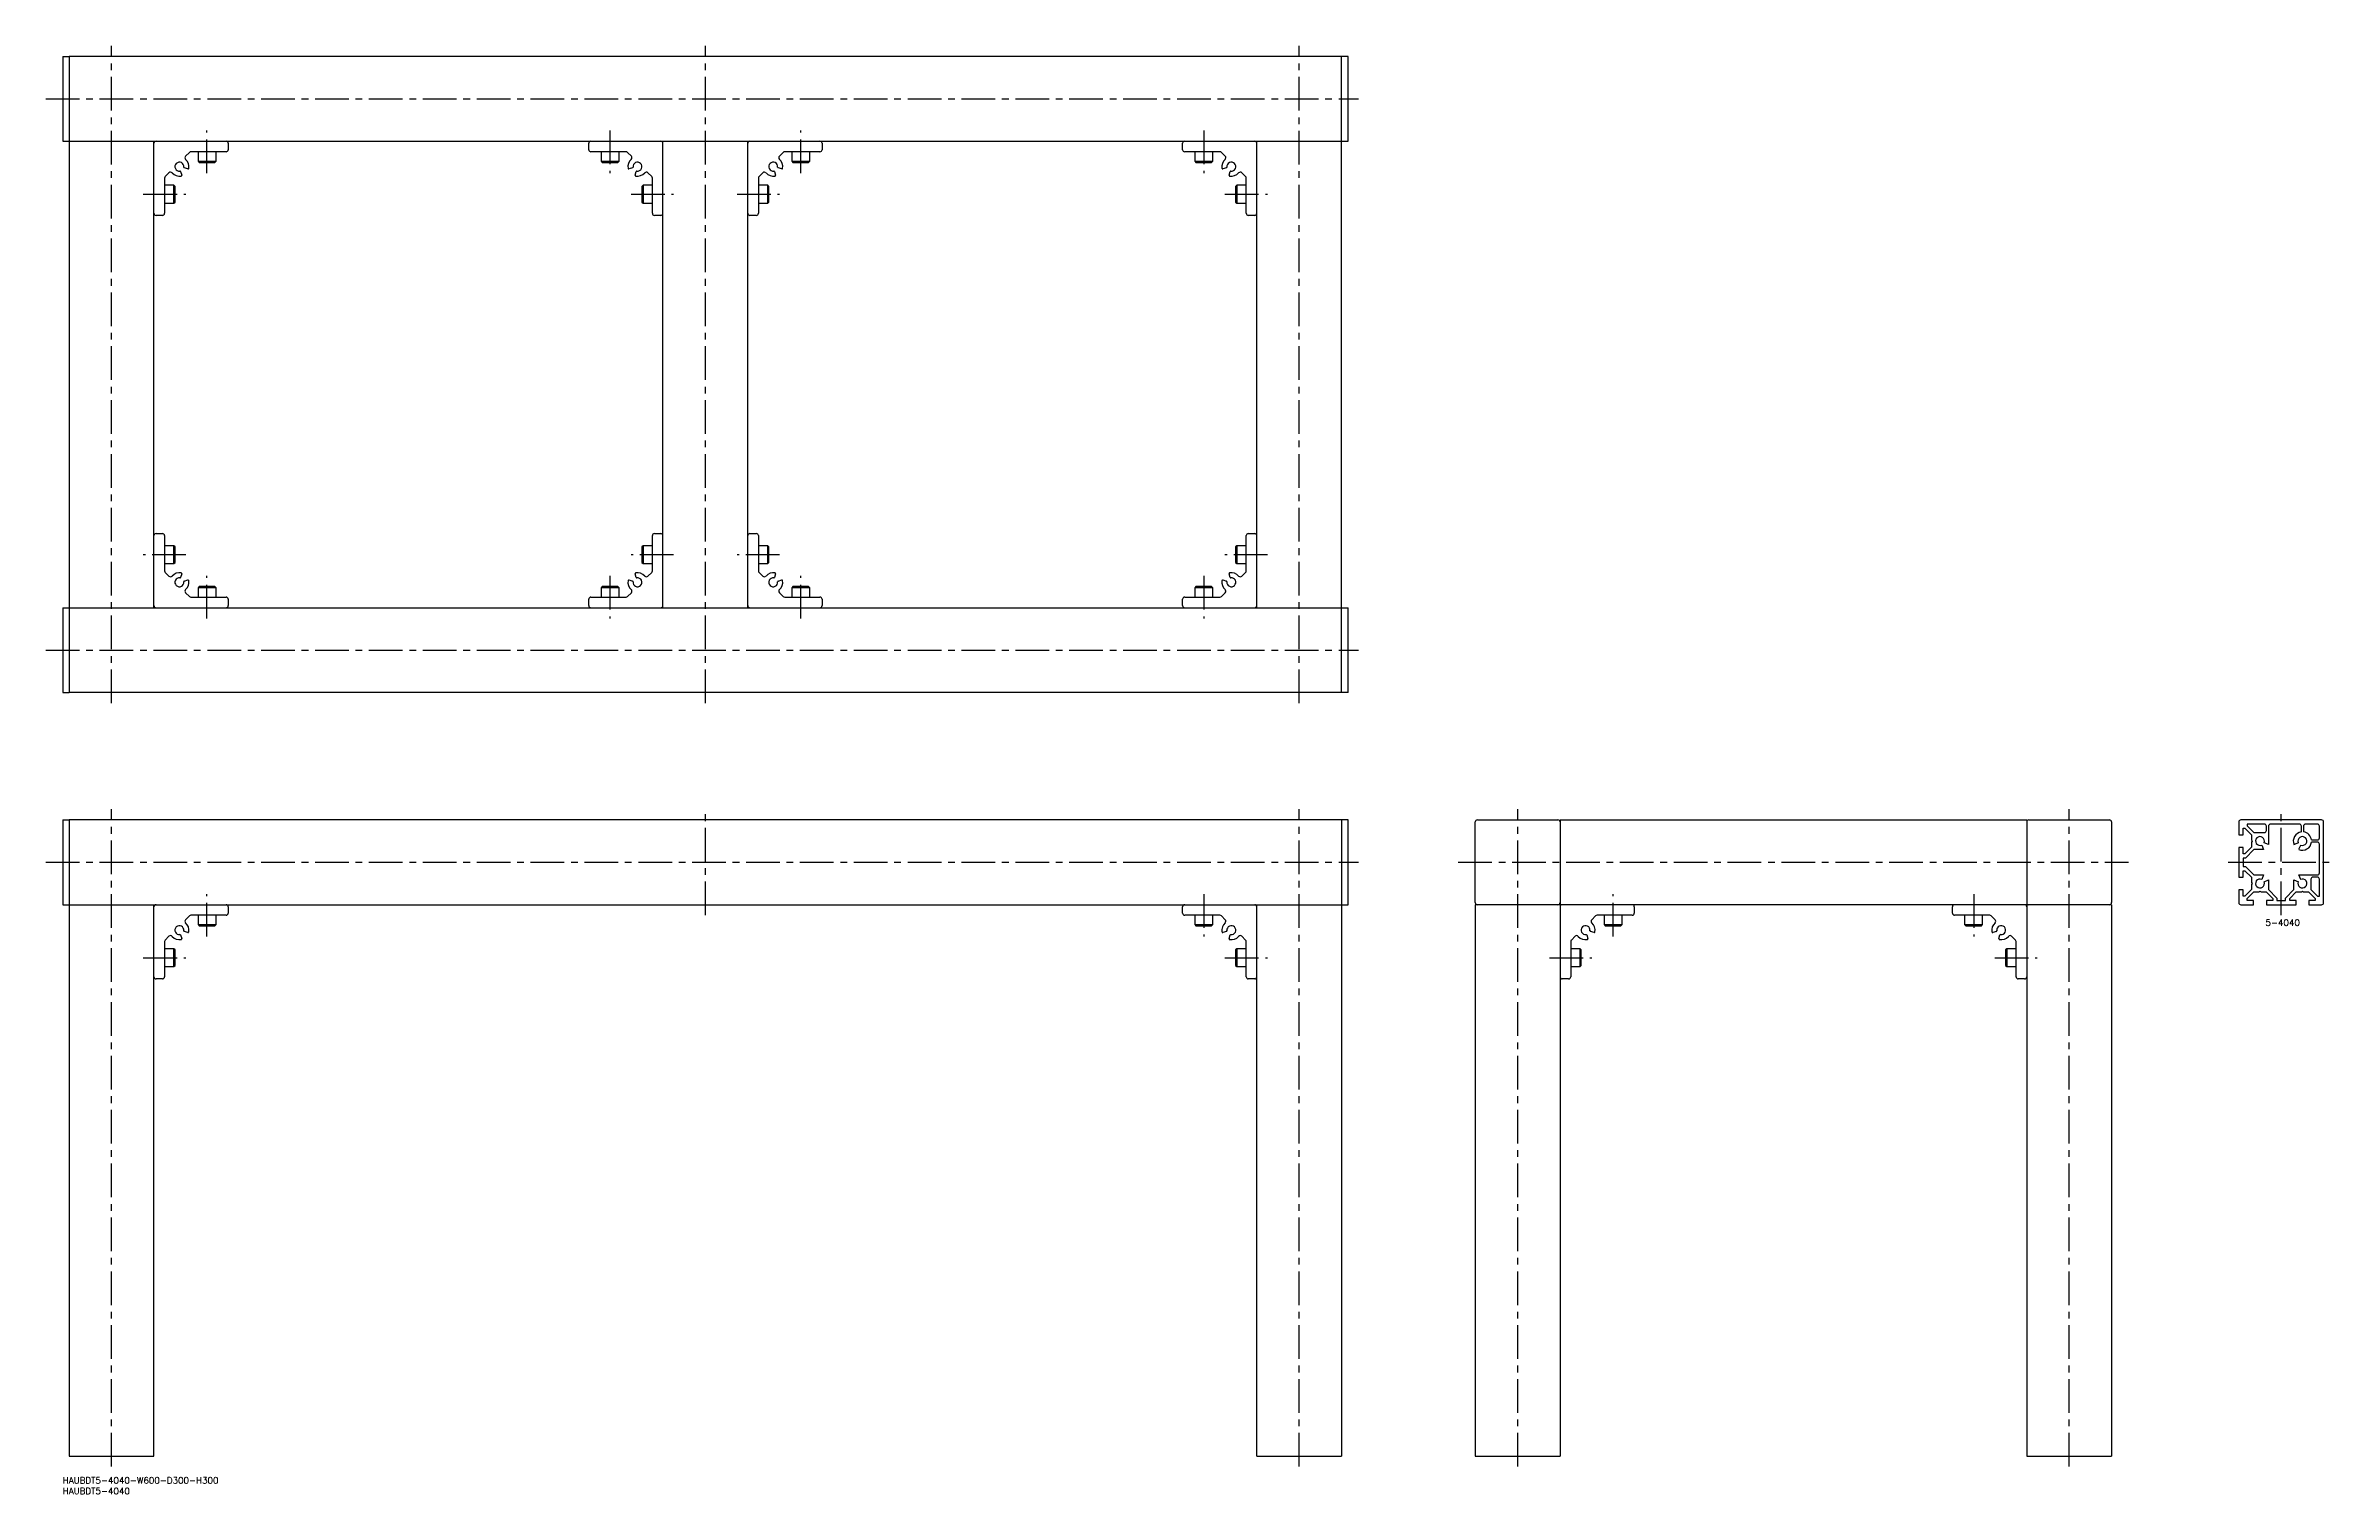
# Model space of a CAD drawing. Extents: x -8 to 1071, y -8 to 675.
import ezdxf

# ---------------------------------------------------------------- set-up
doc = ezdxf.new("R2010")
doc.units = 0
doc.header["$LTSCALE"] = 0.5
doc.linetypes.add('CENTER', pattern=[50.8, 31.75, -6.35, 6.35, -6.35])
for name, color, linetype in [('MSM_CENTER', 1, 'CENTER'), ('MSM_CONTINUOUS', 7, 'CONTINUOUS'), ('MSM_PART_NUMBER', 7, 'CONTINUOUS')]:
    doc.layers.add(name, color=color, linetype=linetype)
doc.styles.get("Standard").update_dxf_attribs({"font": 'txt.shx', "height": 3, "bigfont": 'bigfont.shx'})

# ---------------------------------------------------------------- blocks, each defined once
blk = doc.blocks.new('*U8')
at = {"layer": 'MSM_PART_NUMBER'}
blk.add_text('HAUBDT5-4040-W600-D300-H300', height=3, dxfattribs=at).set_placement((0, -3))
blk = doc.blocks.new('*U9')
at = {"layer": 'MSM_PART_NUMBER'}
blk.add_text('HAUBDT5-4040', height=3, dxfattribs=at).set_placement((0, -8))
blk = doc.blocks.new('*U10')
at = {"layer": 'MSM_PART_NUMBER'}
blk.add_text('5-4040', height=3, dxfattribs=at).set_placement((1038.6, 260))

msp = doc.modelspace()

# ---------------------------------------------------------------- linework, layer by layer
at = {"layer": 'MSM_CENTER'}
for p, q in [((23, 365), (23, 675)), ((303, 365), (303, 675)), ((583, 365), (583, 675)), ((-8, 650), (611, 650)), ((68, 615), (68, 635)), ((258, 635), (258, 615)), ((348, 615), (348, 635)), ((538, 635), (538, 615)), ((38, 605), (58, 605)), ((268, 605), (288, 605)), ((318, 605), (338, 605)), ((548, 605), (568, 605)), ((58, 435), (38, 435)), ((288, 435), (268, 435)), ((338, 435), (318, 435)), ((568, 435), (548, 435)), ((68, 405), (68, 425)), ((258, 425), (258, 405)), ((348, 405), (348, 425)), ((538, 425), (538, 405)), ((-8, 390), (611, 390)), ((23, 5), (23, 315)), ((303, 265), (303, 315)), ((583, 5), (583, 315)), ((686, 5), (686, 315)), ((946, 5), (946, 315)), ((1046, 265), (1046, 315)), ((-8, 290), (611, 290)), ((658, 290), (974, 290)), ((1021, 290), (1071, 290)), ((68, 255), (68, 275)), ((538, 275), (538, 255)), ((731, 255), (731, 275)), ((901, 275), (901, 255)), ((38, 245), (58, 245)), ((548, 245), (568, 245)), ((701, 245), (721, 245)), ((911, 245), (931, 245))]:
    msp.add_line(p, q, dxfattribs=at)
at = {"layer": 'MSM_CONTINUOUS'}
for p, q in [((0, 670), (3, 670)), ((0, 670), (0, 630)), ((3, 670), (3, 370)), ((606, 670), (3, 670)), ((603, 370), (603, 670)), ((606, 630), (606, 670)), ((0, 630), (606, 630)), ((43, 410), (43, 630)), ((78, 629), (78, 626)), ((248, 626), (248, 629)), ((283, 410), (283, 630)), ((323, 410), (323, 630)), ((358, 629), (358, 626)), ((528, 626), (528, 629)), ((563, 410), (563, 630)), ((50.1, 615.1), (48.3, 613.3)), ((55.6, 615.7), (56.1, 614)), ((59, 616.9), (57.3, 617.4)), ((59.7, 624.7), (57.9, 622.9)), ((77, 625), (60.4, 625)), ((63.8, 625), (63.8, 620.6)), ((63.8, 620.6), (64.3, 620)), ((63.8, 620.6), (72.3, 620.6)), ((64.3, 620), (71.7, 620)), ((71.7, 620), (72.3, 620.6)), ((72.3, 620.6), (72.3, 625)), ((265.6, 625), (249, 625)), ((253.8, 625), (253.8, 620.6)), ((253.8, 620.6), (254.3, 620)), ((253.8, 620.6), (262.3, 620.6)), ((254.3, 620), (261.7, 620)), ((261.7, 620), (262.3, 620.6)), ((262.3, 620.6), (262.3, 625)), ((268.1, 622.9), (266.3, 624.7)), ((268.7, 617.4), (267, 616.9)), ((269.9, 614), (270.4, 615.7)), ((277.7, 613.3), (275.9, 615.1)), ((330.1, 615.1), (328.3, 613.3)), ((335.6, 615.7), (336.1, 614)), ((339, 616.9), (337.3, 617.4)), ((339.7, 624.7), (337.9, 622.9)), ((357, 625), (340.4, 625)), ((343.8, 625), (343.8, 620.6)), ((343.8, 620.6), (344.3, 620)), ((343.8, 620.6), (352.3, 620.6)), ((344.3, 620), (351.7, 620)), ((351.7, 620), (352.3, 620.6)), ((352.3, 620.6), (352.3, 625)), ((545.6, 625), (529, 625)), ((533.8, 625), (533.8, 620.6)), ((533.8, 620.6), (534.3, 620)), ((533.8, 620.6), (542.2, 620.6)), ((534.3, 620), (541.7, 620)), ((541.7, 620), (542.2, 620.6)), ((542.2, 620.6), (542.2, 625)), ((548.1, 622.9), (546.3, 624.7)), ((548.7, 617.4), (547, 616.9)), ((549.9, 614), (550.4, 615.7)), ((557.7, 613.3), (555.9, 615.1)), ((48, 612.6), (48, 596)), ((52.4, 609.2), (48, 609.2)), ((53, 608.7), (52.4, 609.2)), ((52.4, 600.8), (52.4, 609.2)), ((53, 601.3), (53, 608.7)), ((273.6, 609.2), (273, 608.7)), ((273, 608.7), (273, 601.3)), ((278, 609.2), (273.6, 609.2)), ((273.6, 609.2), (273.6, 600.8)), ((278, 596), (278, 612.6)), ((328, 612.6), (328, 596)), ((332.4, 609.2), (328, 609.2)), ((333, 608.7), (332.4, 609.2)), ((332.4, 600.8), (332.4, 609.2)), ((333, 601.3), (333, 608.7)), ((553.6, 609.2), (553, 608.7)), ((553, 608.7), (553, 601.3)), ((558, 609.2), (553.6, 609.2)), ((553.6, 609.2), (553.6, 600.8)), ((558, 596), (558, 612.6)), ((47, 595), (44, 595)), ((48, 600.8), (52.4, 600.8)), ((52.4, 600.8), (53, 601.3)), ((273, 601.3), (273.6, 600.8)), ((273.6, 600.8), (278, 600.8)), ((282, 595), (279, 595)), ((327, 595), (324, 595)), ((328, 600.8), (332.4, 600.8)), ((332.4, 600.8), (333, 601.3)), ((553, 601.3), (553.6, 600.8)), ((553.6, 600.8), (558, 600.8)), ((562, 595), (559, 595)), ((44, 445), (47, 445)), ((48, 444), (48, 427.4)), ((278, 427.4), (278, 444)), ((279, 445), (282, 445)), ((324, 445), (327, 445)), ((328, 444), (328, 427.4)), ((558, 427.4), (558, 444)), ((559, 445), (562, 445)), ((52.4, 439.2), (48, 439.2)), ((53, 438.7), (52.4, 439.2)), ((52.4, 430.8), (52.4, 439.2)), ((53, 431.3), (53, 438.7)), ((273.6, 439.2), (273, 438.7)), ((273, 438.7), (273, 431.3)), ((278, 439.2), (273.6, 439.2)), ((273.6, 439.2), (273.6, 430.8)), ((332.4, 439.2), (328, 439.2)), ((333, 438.7), (332.4, 439.2)), ((332.4, 430.8), (332.4, 439.2)), ((333, 431.3), (333, 438.7)), ((553.6, 439.2), (553, 438.7)), ((553, 438.7), (553, 431.3)), ((558, 439.2), (553.6, 439.2)), ((553.6, 439.2), (553.6, 430.8)), ((48, 430.8), (52.4, 430.8)), ((48.3, 426.7), (50.1, 424.9)), ((52.4, 430.8), (53, 431.3)), ((56.1, 426), (55.6, 424.3)), ((57.3, 422.6), (59, 423.1)), ((267, 423.1), (268.7, 422.6)), ((270.4, 424.3), (269.9, 426)), ((273, 431.3), (273.6, 430.8)), ((273.6, 430.8), (278, 430.8)), ((275.9, 424.9), (277.7, 426.7)), ((328, 430.8), (332.4, 430.8)), ((328.3, 426.7), (330.1, 424.9)), ((332.4, 430.8), (333, 431.3)), ((336.1, 426), (335.6, 424.3)), ((337.3, 422.6), (339, 423.1)), ((547, 423.1), (548.7, 422.6)), ((550.4, 424.3), (549.9, 426)), ((553, 431.3), (553.6, 430.8)), ((553.6, 430.8), (558, 430.8)), ((555.9, 424.9), (557.7, 426.7)), ((57.9, 417.1), (59.7, 415.3)), ((60.4, 415), (77, 415)), ((64.3, 420), (63.8, 419.4)), ((63.8, 419.4), (63.8, 415)), ((72.3, 419.4), (63.8, 419.4)), ((71.7, 420), (64.3, 420)), ((72.3, 419.4), (71.7, 420)), ((72.3, 415), (72.3, 419.4)), ((78, 414), (78, 411)), ((248, 411), (248, 414)), ((249, 415), (265.6, 415)), ((254.3, 420), (253.8, 419.4)), ((253.8, 419.4), (253.8, 415)), ((262.3, 419.4), (253.8, 419.4)), ((261.7, 420), (254.3, 420)), ((262.3, 419.4), (261.7, 420)), ((262.3, 415), (262.3, 419.4)), ((266.3, 415.3), (268.1, 417.1)), ((337.9, 417.1), (339.7, 415.3)), ((340.4, 415), (357, 415)), ((344.3, 420), (343.8, 419.4)), ((343.8, 419.4), (343.8, 415)), ((352.3, 419.4), (343.8, 419.4)), ((351.7, 420), (344.3, 420)), ((352.3, 419.4), (351.7, 420)), ((352.3, 415), (352.3, 419.4)), ((358, 414), (358, 411)), ((528, 411), (528, 414)), ((529, 415), (545.6, 415)), ((534.3, 420), (533.8, 419.4)), ((533.8, 419.4), (533.8, 415)), ((542.2, 419.4), (533.8, 419.4)), ((541.7, 420), (534.3, 420)), ((542.2, 419.4), (541.7, 420)), ((542.2, 415), (542.2, 419.4)), ((546.3, 415.3), (548.1, 417.1)), ((0, 410), (606, 410)), ((0, 410), (0, 370)), ((606, 370), (606, 410)), ((0, 370), (3, 370)), ((606, 370), (3, 370)), ((0, 310), (3, 310)), ((0, 310), (0, 270)), ((606, 310), (3, 310)), ((3, 310), (3, 10)), ((603, 310), (603, 10)), ((606, 270), (606, 310)), ((666, 271), (666, 309)), ((667, 310), (705, 310)), ((706, 310), (706, 10)), ((706, 310), (926, 310)), ((926, 310), (926, 10)), ((927, 310), (965, 310)), ((966, 309), (966, 271)), ((1026, 309), (1026, 303)), ((1026, 303), (1028, 303)), ((1065, 310), (1027, 310)), ((1028, 303), (1028, 306)), ((1028, 306), (1028.9, 306)), ((1028.9, 306), (1032, 302.9)), ((1030, 308), (1030, 307.1)), ((1038, 308), (1030, 308)), ((1030, 307.1), (1033.1, 304)), ((1032, 302.9), (1032, 300.5)), ((1033.1, 304), (1038, 304)), ((1039, 305), (1039, 307)), ((1040, 307), (1040, 298.3)), ((1054.5, 308), (1041, 308)), ((1055.5, 304.3), (1055.5, 307)), ((1056.5, 307), (1056.5, 304.3)), ((1063, 308), (1057.5, 308)), ((1064, 301.5), (1064, 307)), ((1066, 271), (1066, 309)), ((1028, 297), (1026, 297)), ((1026, 297), (1026, 283)), ((1028, 294), (1028, 297)), ((1028.9, 294), (1028, 294)), ((1028, 292), (1028, 288)), ((1029.1, 292), (1028, 292)), ((1032, 297.1), (1028.9, 294)), ((1033.1, 296), (1029.1, 292)), ((1032, 300.5), (1032.3, 300)), ((1032.3, 300), (1032, 299.5)), ((1032, 299.5), (1032, 297.1)), ((1037.7, 296), (1033.1, 296)), ((1036.8, 298.1), (1037.7, 296)), ((1040, 298.3), (1037.9, 299.2)), ((1054.1, 299.2), (1052.1, 298.3)), ((1054.3, 296.1), (1055.2, 298.1)), ((1060.3, 300.5), (1063, 300.5)), ((1063, 299.5), (1060.3, 299.5)), ((1064, 285), (1064, 298.5)), ((1026, 283), (1028, 283)), ((1028, 288), (1029.1, 288)), ((1028, 283), (1028, 286)), ((1028, 286), (1028.9, 286)), ((1028.9, 286), (1032, 282.9)), ((1029.1, 288), (1033.1, 284)), ((1032, 282.9), (1032, 280.5)), ((1033.1, 284), (1037.7, 284)), ((1037.7, 284), (1036.8, 281.9)), ((1037.9, 280.8), (1040, 281.7)), ((1040, 281.7), (1040, 277.1)), ((1052, 281.7), (1054.1, 280.8)), ((1052, 277.1), (1052, 281.7)), ((1054.3, 284), (1063, 284)), ((1055.2, 281.9), (1054.3, 284)), ((1060, 282), (1060, 277.1)), ((1063, 283), (1061, 283)), ((1064, 274), (1064, 282)), ((0, 270), (606, 270)), ((43, 10), (43, 270)), ((563, 10), (563, 270)), ((966, 270), (666, 270)), ((666, 270), (666, 10)), ((966, 270), (966, 10)), ((1028, 277), (1026, 277)), ((1026, 277), (1026, 271)), ((1027, 270), (1033, 270)), ((1028, 274), (1028, 277)), ((1028.9, 274), (1028, 274)), ((1032, 277.1), (1028.9, 274)), ((1030, 272.9), (1033.1, 276)), ((1030, 272), (1030, 272.9)), ((1033, 272), (1030, 272)), ((1032, 280.5), (1032.3, 280)), ((1032.3, 280), (1032, 279.5)), ((1032, 279.5), (1032, 277.1)), ((1033, 270), (1033, 272)), ((1033.1, 276), (1035.5, 276)), ((1035.5, 276), (1036, 276.3)), ((1036, 276.3), (1036.5, 276)), ((1036.5, 276), (1038.9, 276)), ((1038.9, 276), (1042, 272.9)), ((1042, 272), (1039, 272)), ((1039, 272), (1039, 270)), ((1039, 270), (1053, 270)), ((1040, 277.1), (1044, 273.1)), ((1042, 272.9), (1042, 272)), ((1044, 273.1), (1044, 272)), ((1044, 272), (1048, 272)), ((1048, 273.1), (1052, 277.1)), ((1048, 272), (1048, 273.1)), ((1050, 272.9), (1053.1, 276)), ((1050, 272), (1050, 272.9)), ((1053, 272), (1050, 272)), ((1053, 270), (1053, 272)), ((1053.1, 276), (1055.5, 276)), ((1055.5, 276), (1056, 276.3)), ((1056, 276.3), (1056.5, 276)), ((1056.5, 276), (1058.9, 276)), ((1058.9, 276), (1062, 272.9)), ((1062, 272), (1059, 272)), ((1059, 272), (1059, 270)), ((1059, 270), (1065, 270)), ((1060, 277.1), (1063.1, 274)), ((1062, 272.9), (1062, 272)), ((1063.1, 274), (1064, 274)), ((59.7, 264.7), (57.9, 262.9)), ((77, 265), (60.4, 265)), ((63.8, 265), (63.8, 260.6)), ((63.8, 260.6), (64.3, 260)), ((63.8, 260.6), (72.3, 260.6)), ((64.3, 260), (71.7, 260)), ((71.7, 260), (72.3, 260.6)), ((72.3, 260.6), (72.3, 265)), ((78, 269), (78, 266)), ((528, 266), (528, 269)), ((545.6, 265), (529, 265)), ((533.8, 265), (533.8, 260.6)), ((533.8, 260.6), (534.3, 260)), ((533.8, 260.6), (542.2, 260.6)), ((534.3, 260), (541.7, 260)), ((541.7, 260), (542.2, 260.6)), ((542.2, 260.6), (542.2, 265)), ((548.1, 262.9), (546.3, 264.7)), ((722.7, 264.7), (720.9, 262.9)), ((740, 265), (723.4, 265)), ((726.8, 265), (726.8, 260.6)), ((726.8, 260.6), (727.3, 260)), ((726.8, 260.6), (735.2, 260.6)), ((727.3, 260), (734.7, 260)), ((734.7, 260), (735.2, 260.6)), ((735.2, 260.6), (735.2, 265)), ((741, 269), (741, 266)), ((891, 266), (891, 269)), ((908.6, 265), (892, 265)), ((896.7, 265), (896.7, 260.6)), ((896.7, 260.6), (897.3, 260)), ((896.7, 260.6), (905.2, 260.6)), ((897.3, 260), (904.7, 260)), ((904.7, 260), (905.2, 260.6)), ((905.2, 260.6), (905.2, 265)), ((911.1, 262.9), (909.3, 264.7)), ((48, 252.6), (48, 236)), ((52.4, 249.2), (48, 249.2)), ((50.1, 255.1), (48.3, 253.3)), ((53, 248.7), (52.4, 249.2)), ((52.4, 240.8), (52.4, 249.2)), ((53, 241.3), (53, 248.7)), ((55.6, 255.7), (56.1, 254)), ((59, 256.9), (57.3, 257.4)), ((548.7, 257.4), (547, 256.9)), ((549.9, 254), (550.4, 255.7)), ((553.6, 249.2), (553, 248.7)), ((553, 248.7), (553, 241.3)), ((558, 249.2), (553.6, 249.2)), ((553.6, 249.2), (553.6, 240.8)), ((557.7, 253.3), (555.9, 255.1)), ((558, 236), (558, 252.6)), ((711, 252.6), (711, 236)), ((715.4, 249.2), (711, 249.2)), ((713.1, 255.1), (711.3, 253.3)), ((716, 248.7), (715.4, 249.2)), ((715.4, 240.8), (715.4, 249.2)), ((716, 241.3), (716, 248.7)), ((718.6, 255.7), (719.1, 254)), ((722, 256.9), (720.3, 257.4)), ((911.7, 257.4), (910, 256.9)), ((912.9, 254), (913.4, 255.7)), ((916.6, 249.2), (916, 248.7)), ((916, 248.7), (916, 241.3)), ((921, 249.2), (916.6, 249.2)), ((916.6, 249.2), (916.6, 240.8)), ((920.7, 253.3), (918.9, 255.1)), ((921, 236), (921, 252.6)), ((48, 240.8), (52.4, 240.8)), ((52.4, 240.8), (53, 241.3)), ((553, 241.3), (553.6, 240.8)), ((553.6, 240.8), (558, 240.8)), ((711, 240.8), (715.4, 240.8)), ((715.4, 240.8), (716, 241.3)), ((916, 241.3), (916.6, 240.8)), ((916.6, 240.8), (921, 240.8)), ((47, 235), (44, 235)), ((562, 235), (559, 235)), ((710, 235), (707, 235)), ((925, 235), (922, 235)), ((3, 10), (43, 10)), ((563, 10), (603, 10)), ((666, 10), (706, 10)), ((926, 10), (966, 10))]:
    msp.add_line(p, q, dxfattribs=at)
for centre, radius, start, end in [((44, 629), 1, 90, 180), ((77, 629), 1, 0, 90), ((77, 626), 1, 270, 0), ((249, 629), 1, 90, 180), ((249, 626), 1, 180, 270), ((282, 629), 1, 0, 90), ((324, 629), 1, 90, 180), ((357, 629), 1, 0, 90), ((357, 626), 1, 270, 0), ((529, 629), 1, 90, 180), ((529, 626), 1, 180, 270), ((562, 629), 1, 0, 90), ((50.8, 614.4), 1, 40.6809, 135), ((55, 618), 4.5, 220.6809, 280.904), ((55, 618), 2.1, 352.1808, 277.8192), ((55.3, 615.6), 0.3, 15, 97.8192), ((57.4, 617.7), 0.3, 172.1808, 255), ((58.6, 622.2), 1, 135, 229.3191), ((55, 618), 4.5, 349.096, 49.3191), ((59.1, 617.2), 0.3, 255, 349.0961), ((60.4, 624), 1, 90, 135), ((265.6, 624), 1, 45, 90), ((271, 618), 4.5, 130.6809, 190.904), ((266.9, 617.2), 0.3, 190.904, 285), ((267.4, 622.2), 1, 310.6809, 45), ((268.6, 617.7), 0.3, 285, 7.8192), ((271, 618), 2.1, 262.1808, 187.8192), ((271, 618), 4.5, 259.096, 319.3191), ((270.7, 615.6), 0.3, 82.1808, 165), ((275.2, 614.4), 1, 45, 139.3191), ((330.8, 614.4), 1, 40.6809, 135), ((335, 618), 4.5, 220.6809, 280.904), ((335, 618), 2.1, 352.1808, 277.8192), ((335.3, 615.6), 0.3, 15, 97.8192), ((337.4, 617.7), 0.3, 172.1808, 255), ((338.6, 622.2), 1, 135, 229.3191), ((335, 618), 4.5, 349.096, 49.3191), ((339.1, 617.2), 0.3, 255, 349.0961), ((340.4, 624), 1, 90, 135), ((545.6, 624), 1, 45, 90), ((551, 618), 4.5, 130.6809, 190.904), ((546.9, 617.2), 0.3, 190.904, 285), ((547.4, 622.2), 1, 310.6809, 45), ((548.6, 617.7), 0.3, 285, 7.8192), ((551, 618), 2.1, 262.1808, 187.8192), ((551, 618), 4.5, 259.096, 319.3191), ((550.7, 615.6), 0.3, 82.1808, 165), ((555.2, 614.4), 1, 45, 139.3191), ((49, 612.6), 1, 135, 180), ((55.8, 613.9), 0.3, 280.904, 15), ((270.2, 613.9), 0.3, 165, 259.0961), ((277, 612.6), 1, 0, 45), ((329, 612.6), 1, 135, 180), ((335.8, 613.9), 0.3, 280.904, 15), ((550.2, 613.9), 0.3, 165, 259.0961), ((557, 612.6), 1, 0, 45), ((44, 596), 1, 180, 270), ((47, 596), 1, 270, 0), ((279, 596), 1, 180, 270), ((282, 596), 1, 270, 0), ((324, 596), 1, 180, 270), ((327, 596), 1, 270, 0), ((559, 596), 1, 180, 270), ((562, 596), 1, 270, 0), ((44, 444), 1, 90, 180), ((47, 444), 1, 0, 90), ((279, 444), 1, 90, 180), ((282, 444), 1, 0, 90), ((324, 444), 1, 90, 180), ((327, 444), 1, 0, 90), ((559, 444), 1, 90, 180), ((562, 444), 1, 0, 90), ((49, 427.4), 1, 180, 225), ((50.8, 425.6), 1, 225, 319.3191), ((55, 422), 4.5, 79.096, 139.3191), ((55, 422), 2.1, 82.1808, 7.8192), ((55.3, 424.4), 0.3, 262.1808, 345), ((55.8, 426.1), 0.3, 345, 79.0961), ((57.4, 422.3), 0.3, 105, 187.8192), ((55, 422), 4.5, 310.6809, 10.904), ((59.1, 422.8), 0.3, 10.904, 105), ((271, 422), 4.5, 169.096, 229.3191), ((266.9, 422.8), 0.3, 75, 169.0961), ((268.6, 422.3), 0.3, 352.1808, 75), ((271, 422), 2.1, 172.1808, 97.8192), ((270.2, 426.1), 0.3, 100.904, 195), ((271, 422), 4.5, 40.6809, 100.904), ((270.7, 424.4), 0.3, 195, 277.8192), ((275.2, 425.6), 1, 220.6809, 315), ((277, 427.4), 1, 315, 0), ((329, 427.4), 1, 180, 225), ((330.8, 425.6), 1, 225, 319.3191), ((335, 422), 4.5, 79.096, 139.3191), ((335, 422), 2.1, 82.1808, 7.8192), ((335.3, 424.4), 0.3, 262.1808, 345), ((335.8, 426.1), 0.3, 345, 79.0961), ((337.4, 422.3), 0.3, 105, 187.8192), ((335, 422), 4.5, 310.6809, 10.904), ((339.1, 422.8), 0.3, 10.904, 105), ((551, 422), 4.5, 169.096, 229.3191), ((546.9, 422.8), 0.3, 75, 169.0961), ((548.6, 422.3), 0.3, 352.1808, 75), ((551, 422), 2.1, 172.1808, 97.8192), ((550.2, 426.1), 0.3, 100.904, 195), ((551, 422), 4.5, 40.6809, 100.904), ((550.7, 424.4), 0.3, 195, 277.8192), ((555.2, 425.6), 1, 220.6809, 315), ((557, 427.4), 1, 315, 0), ((44, 411), 1, 180, 270), ((58.6, 417.8), 1, 130.6809, 225), ((60.4, 416), 1, 225, 270), ((77, 414), 1, 0, 90), ((77, 411), 1, 270, 0), ((249, 414), 1, 90, 180), ((249, 411), 1, 180, 270), ((265.6, 416), 1, 270, 315), ((267.4, 417.8), 1, 315, 49.3191), ((282, 411), 1, 270, 0), ((324, 411), 1, 180, 270), ((338.6, 417.8), 1, 130.6809, 225), ((340.4, 416), 1, 225, 270), ((357, 414), 1, 0, 90), ((357, 411), 1, 270, 0), ((529, 414), 1, 90, 180), ((529, 411), 1, 180, 270), ((545.6, 416), 1, 270, 315), ((547.4, 417.8), 1, 315, 49.3191), ((562, 411), 1, 270, 0), ((667, 309), 1, 90, 180), ((705, 309), 1, 0, 90), ((927, 309), 1, 90, 180), ((965, 309), 1, 0, 90), ((1027, 309), 1, 90, 180), ((1038, 307), 1, 0, 90), ((1038, 305), 1, 270, 0), ((1041, 307), 1, 90, 180), ((1056, 300), 4.3, 96.6774, 203.5), ((1054.5, 307), 1, 0, 90), ((1057.5, 307), 1, 90, 180), ((1056, 300), 4.3, 6.6774, 83.3226), ((1063, 307), 1, 0, 90), ((1065, 309), 1, 0, 90), ((1036, 300), 2.1, 336.5, 293.5), ((1056, 300), 2.1, 246.5, 203.5), ((1056, 300), 4.3, 246.5, 353.3226), ((1063, 301.5), 1, 270, 0), ((1063, 298.5), 1, 0, 90), ((1036, 280), 2.1, 66.5, 23.5), ((1056, 280), 2.1, 156.5, 113.5), ((1061, 282), 1, 90, 180), ((1063, 285), 1, 270, 0), ((1063, 282), 1, 0, 90), ((44, 269), 1, 90, 180), ((77, 269), 1, 0, 90), ((529, 269), 1, 90, 180), ((562, 269), 1, 0, 90), ((667, 271), 1, 180, 270), ((705, 271), 1, 270, 0), ((707, 269), 1, 90, 180), ((740, 269), 1, 0, 90), ((892, 269), 1, 90, 180), ((925, 269), 1, 0, 90), ((927, 271), 1, 180, 270), ((965, 271), 1, 270, 0), ((1027, 271), 1, 180, 270), ((1065, 271), 1, 270, 0), ((55, 258), 2.1, 352.1808, 277.8192), ((58.6, 262.2), 1, 135, 229.3191), ((55, 258), 4.5, 349.096, 49.3191), ((60.4, 264), 1, 90, 135), ((77, 266), 1, 270, 0), ((529, 266), 1, 180, 270), ((545.6, 264), 1, 45, 90), ((551, 258), 4.5, 130.6809, 190.904), ((547.4, 262.2), 1, 310.6809, 45), ((551, 258), 2.1, 262.1808, 187.8192), ((718, 258), 2.1, 352.1808, 277.8192), ((721.6, 262.2), 1, 135, 229.3191), ((718, 258), 4.5, 349.096, 49.3191), ((723.4, 264), 1, 90, 135), ((740, 266), 1, 270, 0), ((892, 266), 1, 180, 270), ((908.6, 264), 1, 45, 90), ((914, 258), 4.5, 130.6809, 190.904), ((910.4, 262.2), 1, 310.6809, 45), ((914, 258), 2.1, 262.1808, 187.8192), ((49, 252.6), 1, 135, 180), ((50.8, 254.4), 1, 40.6809, 135), ((55, 258), 4.5, 220.6809, 280.904), ((55.3, 255.6), 0.3, 15, 97.8192), ((55.8, 253.9), 0.3, 280.904, 15), ((57.4, 257.7), 0.3, 172.1808, 255), ((59.1, 257.2), 0.3, 255, 349.0961), ((546.9, 257.2), 0.3, 190.904, 285), ((548.6, 257.7), 0.3, 285, 7.8192), ((550.2, 253.9), 0.3, 165, 259.0961), ((551, 258), 4.5, 259.096, 319.3191), ((550.7, 255.6), 0.3, 82.1808, 165), ((555.2, 254.4), 1, 45, 139.3191), ((557, 252.6), 1, 0, 45), ((712, 252.6), 1, 135, 180), ((713.8, 254.4), 1, 40.6809, 135), ((718, 258), 4.5, 220.6809, 280.904), ((718.3, 255.6), 0.3, 15, 97.8192), ((718.8, 253.9), 0.3, 280.904, 15), ((720.4, 257.7), 0.3, 172.1808, 255), ((722.1, 257.2), 0.3, 255, 349.0961), ((909.9, 257.2), 0.3, 190.904, 285), ((911.6, 257.7), 0.3, 285, 7.8192), ((913.2, 253.9), 0.3, 165, 259.0961), ((914, 258), 4.5, 259.096, 319.3191), ((913.7, 255.6), 0.3, 82.1808, 165), ((918.2, 254.4), 1, 45, 139.3191), ((920, 252.6), 1, 0, 45), ((44, 236), 1, 180, 270), ((47, 236), 1, 270, 0), ((559, 236), 1, 180, 270), ((562, 236), 1, 270, 0), ((707, 236), 1, 180, 270), ((710, 236), 1, 270, 0), ((922, 236), 1, 180, 270), ((925, 236), 1, 270, 0)]:
    msp.add_arc(centre, radius, start, end, dxfattribs=at)

# ---------------------------------------------------------------- block references
for name in ['*U10', '*U8', '*U9']:
    msp.add_blockref(name, (0, 0), dxfattribs=at)

doc.saveas('drawing.dxf')
